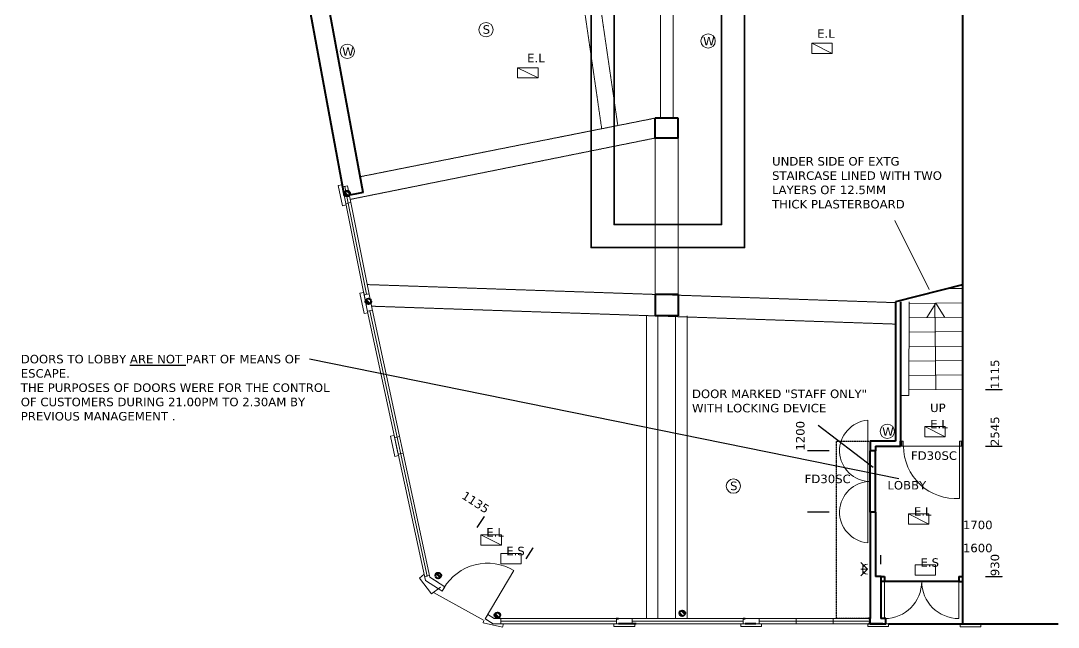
# Model space of a CAD drawing. Header units: millimetres. Extents: x -159872 to 386485, y -250577 to 158966.
# Drawn here: x 141339 to 161621, y 74841 to 86709 of the extents above; entities that cross this region are included whole.
import ezdxf

# ---------------------------------------------------------------- set-up
doc = ezdxf.new("R2010")
doc.units = ezdxf.units.MM
doc.header["$PDMODE"] = 1
doc.header["$PDSIZE"] = -2
doc.linetypes.add('ACAD_ISO10W100', pattern=[18, 12, -3, 0, -3])
doc.linetypes.add('VW-02 Medium Dashed', pattern=[3.527298, 2.469236, -1.058062])
doc.layers.get('0').update_dxf_attribs({"lineweight": 25})
for name, color, linetype, lineweight in [('20-TEXT', 7, 'Continuous', 25), ('Dimension', 7, 'Continuous', 5), ('LDS-equipment-kitchen equipment', 3, 'Continuous', 13), ('LDS-fire precautions-doors', 1, 'Continuous', 13), ('LDS-fire precautions-symbols', 1, 'Continuous', 13), ('LDS-services-lighting', 5, 'Continuous', 13), ('LDS-services-water', 4, 'Continuous', 18), ('LDS-struct-extg-ceiling beams', 252, 'ACAD_ISO10W100', 9), ('LDS-struct-extg-doors windows', 7, 'Continuous', 9), ('LDS-struct-extg-partitions', 107, 'Continuous', 35), ('LDS-struct-extg-stairs', 7, 'Continuous', 9), ('LDS-struct-extg-walls', 1, 'Continuous', 40), ('LDS-struct-extg-walls_Hatch', 7, 'Continuous', 5), ('LDS-text-1-50', 7, 'Continuous', 9)]:
    doc.layers.add(name, color=color, linetype=linetype, lineweight=lineweight)
doc.styles.add('Verdana', font='Verdana.ttf')
doc.dimstyles.new('Standard-1', dxfattribs={"dimtxt": 2.541058, "dimasz": 0.179834, "dimexe": 0.0036, "dimexo": 0.00125, "dimgap": 0, "dimtad": 0, "dimtih": 1, "dimtoh": 1, "dimdec": 0, "dimdsep": 46, "dimtxsty": 'Verdana', "dimblk": 'VW_FILLEDARROW', "dimblk1": 'VW_FILLEDARROW', "dimblk2": 'VW_FILLEDARROW', "dimcen": 0, "dimazin": 0, "dimtfac": 1, "dimtdec": 0, "dimtix": 1, "dimtofl": 0, "dimtmove": 0, "dimatfit": 0, "dimldrblk": 'VW_FILLEDARROW', "dimfxl": 1, "dimfrac": 2, "dimtolj": 1, "dimarcsym": 0})
pattern_1 = [(-45, (196204.894, -15923.375), (44.194174, 44.194174), [])]

# ---------------------------------------------------------------- blocks, each defined once
blk = doc.blocks.new('VW_FILLEDARROW')
at = {"color": 0, "linetype": 'Continuous', "lineweight": 20, "transparency": 16777216, "flags": 128}
blk.add_lwpolyline([(-1, 0), (0, 0), (-1, 0)], close=True, dxfattribs=at)
blk = doc.blocks.new('*D460')
at = {"layer": 'Defpoints', "color": 0}
for p in [(150263, 76794), (151357, 76396), (151217, 76179)]:
    blk.add_point(p, dxfattribs=at)
at = {"layer": 'Dimension', "color": 0, "lineweight": -2}
for p, q in [((150263, 76794), (150403, 77010)), ((150402, 77011), (150402, 77011)), ((151217, 76179), (151357, 76396)), ((151357, 76395), (151357, 76395))]:
    blk.add_line(p, q, dxfattribs=at)
at = {"layer": 'Dimension', "color": 0, "lineweight": -2, "xscale": 0.179833984375, "yscale": 0.179833984375, "zscale": 0.179833984375}
for p, rotation in [((150403, 77010), 327.1989352217147), ((151357, 76396), 147.1989352217148)]:
    blk.add_blockref('VW_FILLEDARROW', p, dxfattribs=dict(at, rotation=rotation))
at = {"layer": 'Dimension', "color": 0, "insert": (150231, 77287), "char_height": 166.3, "attachment_point": 5, "rotation": 327.1989, "style": 'Verdana'}
blk.add_mtext('\\A1;1135', dxfattribs=at)
blk = doc.blocks.new('*D461')
at = {"layer": 'Defpoints', "color": 0}
for p in [(157142, 78293), (156718, 77093), (157142, 77093)]:
    blk.add_point(p, dxfattribs=at)
at = {"layer": 'Dimension', "color": 0, "lineweight": -2}
for p, q in [((156718, 78294), (156718, 78294)), ((157142, 78293), (156718, 78293)), ((157142, 77093), (156718, 77093)), ((156718, 77093), (156718, 77093))]:
    blk.add_line(p, q, dxfattribs=at)
at = {"layer": 'Dimension', "color": 0, "lineweight": -2, "xscale": 0.179833984375, "yscale": 0.179833984375, "zscale": 0.179833984375}
for p, rotation in [((156718, 78293), 270), ((156718, 77093), 90)]:
    blk.add_blockref('VW_FILLEDARROW', p, dxfattribs=dict(at, rotation=rotation))
at = {"layer": 'Dimension', "color": 0, "insert": (156579, 78588), "char_height": 166.3, "attachment_point": 5, "rotation": 90, "style": 'Verdana'}
blk.add_mtext('\\A1;1200', dxfattribs=at)
blk = doc.blocks.new('*D462')
at = {"layer": 'Defpoints', "color": 0}
for p in [(160199, 75838), (160199, 74908), (160523, 74908)]:
    blk.add_point(p, dxfattribs=at)
at = {"layer": 'Dimension', "color": 0, "lineweight": -2}
for p, q in [((160199, 75838), (160523, 75838)), ((160523, 75838), (160523, 75838)), ((160199, 74908), (160523, 74908)), ((160523, 74908), (160523, 74908))]:
    blk.add_line(p, q, dxfattribs=at)
at = {"layer": 'Dimension', "color": 0, "lineweight": -2, "xscale": 0.179833984375, "yscale": 0.179833984375, "zscale": 0.179833984375}
for p, rotation in [((160523, 75838), 270), ((160523, 74908), 90)]:
    blk.add_blockref('VW_FILLEDARROW', p, dxfattribs=dict(at, rotation=rotation))
at = {"layer": 'Dimension', "color": 0, "insert": (160384, 76059), "char_height": 166.3, "attachment_point": 5, "rotation": 90, "style": 'Verdana'}
blk.add_mtext('\\A1;930', dxfattribs=at)
blk = doc.blocks.new('*D463')
at = {"layer": 'Defpoints', "color": 0}
for p in [(160199, 78382), (160199, 75838), (160523, 75838)]:
    blk.add_point(p, dxfattribs=at)
at = {"layer": 'Dimension', "color": 0, "lineweight": -2}
for p, q in [((160199, 78382), (160523, 78382)), ((160523, 78383), (160523, 78383)), ((160199, 75838), (160523, 75838)), ((160523, 75837), (160523, 75837))]:
    blk.add_line(p, q, dxfattribs=at)
at = {"layer": 'Dimension', "color": 0, "lineweight": -2, "xscale": 0.179833984375, "yscale": 0.179833984375, "zscale": 0.179833984375}
for p, rotation in [((160523, 78382), 270), ((160523, 75838), 90)]:
    blk.add_blockref('VW_FILLEDARROW', p, dxfattribs=dict(at, rotation=rotation))
at = {"layer": 'Dimension', "color": 0, "insert": (160384, 78677), "char_height": 166.3, "attachment_point": 5, "rotation": 90, "style": 'Verdana'}
blk.add_mtext('\\A1;2545', dxfattribs=at)
blk = doc.blocks.new('*D464')
at = {"layer": 'Defpoints', "color": 0}
for p in [(160199, 79497), (160199, 78382), (160523, 78382)]:
    blk.add_point(p, dxfattribs=at)
at = {"layer": 'Dimension', "color": 0, "lineweight": -2}
for p, q in [((160199, 79497), (160523, 79497)), ((160523, 79497), (160523, 79497)), ((160199, 78382), (160523, 78382)), ((160523, 78382), (160523, 78382))]:
    blk.add_line(p, q, dxfattribs=at)
at = {"layer": 'Dimension', "color": 0, "lineweight": -2, "xscale": 0.179833984375, "yscale": 0.179833984375, "zscale": 0.179833984375}
for p, rotation in [((160523, 79497), 270), ((160523, 78382), 90)]:
    blk.add_blockref('VW_FILLEDARROW', p, dxfattribs=dict(at, rotation=rotation))
at = {"layer": 'Dimension', "color": 0, "insert": (160384, 79791), "char_height": 166.3, "attachment_point": 5, "rotation": 90, "style": 'Verdana'}
blk.add_mtext('\\A1;1115', dxfattribs=at)
blk = doc.blocks.new('*D465')
at = {"layer": 'Defpoints', "color": 0}
for p in [(158052, 76704), (158052, 76274), (159752, 76274)]:
    blk.add_point(p, dxfattribs=at)
at = {"layer": 'Dimension', "color": 0, "lineweight": -2}
for p, q in [((158052, 76274), (158052, 76704)), ((158052, 76704), (158052, 76704)), ((159752, 76274), (159752, 76704)), ((159752, 76704), (159753, 76704))]:
    blk.add_line(p, q, dxfattribs=at)
at = {"layer": 'Dimension', "color": 0, "lineweight": -2, "xscale": 0.179833984375, "yscale": 0.179833984375, "zscale": 0.179833984375}
for p, rotation in [((158052, 76704), 6.43623027748404e-05), ((159752, 76704), 180.0000643623028)]:
    blk.add_blockref('VW_FILLEDARROW', p, dxfattribs=dict(at, rotation=rotation))
at = {"layer": 'Dimension', "color": 0, "insert": (160047, 76843), "char_height": 166.3, "attachment_point": 5, "rotation": 0.0001, "style": 'Verdana'}
blk.add_mtext('\\A1;1700', dxfattribs=at)
blk = doc.blocks.new('*D466')
at = {"layer": 'Defpoints', "color": 0}
for p in [(158152, 76252), (158152, 76079), (159752, 76079)]:
    blk.add_point(p, dxfattribs=at)
at = {"layer": 'Dimension', "color": 0, "lineweight": -2}
for p, q in [((158152, 76079), (158152, 76252)), ((158152, 76252), (158152, 76252)), ((159752, 76079), (159752, 76252)), ((159752, 76252), (159753, 76252))]:
    blk.add_line(p, q, dxfattribs=at)
at = {"layer": 'Dimension', "color": 0, "lineweight": -2, "xscale": 0.179833984375, "yscale": 0.179833984375, "zscale": 0.179833984375}
for p, rotation in [((158152, 76252), 6.436230264165412e-05), ((159752, 76252), 180.0000643623026)]:
    blk.add_blockref('VW_FILLEDARROW', p, dxfattribs=dict(at, rotation=rotation))
at = {"layer": 'Dimension', "color": 0, "insert": (160047, 76391), "char_height": 166.3, "attachment_point": 5, "rotation": 0.0001, "style": 'Verdana'}
blk.add_mtext('\\A1;1600', dxfattribs=at)

msp = doc.modelspace()

# ---------------------------------------------------------------- hatches: boundary and pattern name
at = {"layer": 'LDS-struct-extg-walls_Hatch', "linetype": 'Continuous', "lineweight": 50}
h = msp.add_hatch(dxfattribs=at)
h.set_pattern_fill('ANSI31_3', color=5, style=0, pattern_type=2)
h.set_pattern_definition(pattern_1)
edge = h.paths.add_edge_path()
edge.add_line((147739.63652, 83379.92603), (147679.82457, 83367.87338))
edge.add_arc((147718.77063, 83329.03777), 55, 135.081369345, 180)
edge.add_arc((147718.77063, 83329.03777), 55, 180, 271.833873079)
edge.add_line((147720.53072, 83274.06594), (147738.43805, 83277.67443))
edge.add_arc((147718.77063, 83329.03777), 55, 290.952224104, 360)
edge.add_arc((147718.77063, 83329.03777), 55, 0, 67.704727838)
h = msp.add_hatch(dxfattribs=at)
h.set_pattern_fill('ANSI31_3', color=5, style=0, pattern_type=2)
h.set_pattern_definition(pattern_1)
edge = h.paths.add_edge_path()
edge.add_arc((148134.28017, 81218.40499), 55, 47.095874663, 180)
edge.add_arc((148134.28017, 81218.40499), 55, 180, 257.84511126)
edge.add_arc((148134.28017, 81218.40499), 55, 257.84511126, 335.690222519)
edge.add_line((148184.40349, 81195.76314), (148171.72272, 81258.69215))
h = msp.add_hatch(dxfattribs=at)
h.set_pattern_fill('ANSI31_3', color=5, style=0, pattern_type=2)
h.set_pattern_definition(pattern_1)
edge = h.paths.add_edge_path()
edge.add_arc((149501.88274, 75852.7032), 55, 0, 90)
edge.add_arc((149501.88274, 75852.7032), 55, 90, 180)
edge.add_arc((149501.88274, 75852.7032), 55, 180, 270)
edge.add_arc((149501.88274, 75852.7032), 55, 270, 360)
h = msp.add_hatch(dxfattribs=at)
h.set_pattern_fill('ANSI31_3', color=5, style=0, pattern_type=2)
h.set_pattern_definition(pattern_1)
edge = h.paths.add_edge_path()
edge.add_arc((150656.34437, 75076.46605), 55, 180, 270)
edge.add_arc((150656.34437, 75076.46605), 55, 270, 360)
edge.add_arc((150656.34437, 75076.46605), 55, 0, 90)
edge.add_arc((150656.34437, 75076.46605), 55, 90, 180)
h = msp.add_hatch(dxfattribs=at)
h.set_pattern_fill('ANSI31_3', color=5, style=0, pattern_type=2)
h.set_pattern_definition(pattern_1)
edge = h.paths.add_edge_path()
edge.add_arc((154271.8271, 75114.70278), 55, 0, 90)
edge.add_arc((154271.8271, 75114.70278), 55, 90, 180)
edge.add_arc((154271.8271, 75114.70278), 55, 180, 270)
edge.add_arc((154271.8271, 75114.70278), 55, 270, 360)

# ---------------------------------------------------------------- linework, layer by layer
at = {"layer": '20-TEXT', "linetype": 'Continuous'}
msp.add_line((146984.32872, 80094.83016), (158504.7828, 77750.09075), dxfattribs=at)
at = {"layer": '20-TEXT'}
msp.add_line((156925.18558, 78793.17761), (158004.09075, 77977.20664), dxfattribs=at)
at = {"layer": 'Dimension'}
for p, q in [((157900.48663, 76495.22895), (157900.48663, 78891.74521)), ((158534.28022, 78383.44052), (159752.17046, 78383.44052)), ((158559.8945, 78483.44052), (158534.52725, 78483.90547)), ((159723.442, 78483.44052), (159752.17046, 78483.44052))]:
    msp.add_line(p, q, dxfattribs=at)
at = {"layer": 'LDS-fire precautions-symbols'}
for p, q in [((156802.63723, 86069.69137), (156802.63723, 86269.69137)), ((156802.63723, 86269.69137), (157202.63723, 86269.69137)), ((156802.63723, 86269.69137), (157202.63723, 86069.69137)), ((157202.63723, 86069.69137), (157202.63723, 86269.69137)), ((156802.63723, 86069.69137), (157202.63723, 86069.69137)), ((151053.05845, 85590.80048), (151053.05845, 85790.80048)), ((151053.05845, 85790.80048), (151453.05845, 85790.80048)), ((151053.05845, 85790.80048), (151453.05845, 85590.80048)), ((151453.05845, 85590.80048), (151453.05845, 85790.80048)), ((151053.05845, 85590.80048), (151453.05845, 85590.80048)), ((159011.58945, 78567.42028), (159011.58945, 78767.42028)), ((159011.58945, 78767.42028), (159411.58945, 78767.42028)), ((159011.58945, 78767.42028), (159411.58945, 78567.42028)), ((159411.58945, 78567.42028), (159411.58945, 78767.42028)), ((159011.58945, 78567.42028), (159411.58945, 78567.42028)), ((158694.09128, 76858.91662), (158694.09128, 77058.91662)), ((158694.09128, 77058.91662), (159094.09128, 77058.91662)), ((158694.09128, 77058.91662), (159094.09128, 76858.91662)), ((159094.09128, 76858.91662), (159094.09128, 77058.91662)), ((158694.09128, 76858.91662), (159094.09128, 76858.91662)), ((150334.36197, 76448.34024), (150334.36197, 76648.34024)), ((150334.36197, 76648.34024), (150734.36197, 76648.34024)), ((150334.36197, 76648.34024), (150734.36197, 76448.34024)), ((150734.36197, 76448.34024), (150734.36197, 76648.34024)), ((150334.36197, 76448.34024), (150734.36197, 76448.34024)), ((150724.92439, 76084.79866), (150724.92439, 76284.79866)), ((150724.92439, 76284.79866), (151124.92439, 76284.79866)), ((151124.92439, 76084.79866), (151124.92439, 76284.79866)), ((150724.92439, 76084.79866), (151124.92439, 76084.79866)), ((158822.71684, 75860.21055), (158822.71684, 76060.21055)), ((158822.71684, 76060.21055), (159222.71684, 76060.21055)), ((159222.71684, 75860.21055), (159222.71684, 76060.21055)), ((158822.71684, 75860.21055), (159222.71684, 75860.21055))]:
    msp.add_line(p, q, dxfattribs=at)
for centre in [(150434.74888, 86533.90527), (155270.5123, 77604.02009)]:
    msp.add_circle(centre, 140, dxfattribs=at)
at = {"layer": 'LDS-services-lighting'}
for p, q in [((157893.76024, 75977.94733), (157761.52354, 76110.18403)), ((157797.8396, 75877.94733), (157797.8396, 76077.94733)), ((157893.76024, 75977.94733), (157761.52354, 75977.94733)), ((157893.76024, 75977.94733), (157761.52354, 75845.71063)), ((157946.17259, 75737.42057), (157946.1726, 75737.42057))]:
    msp.add_line(p, q, dxfattribs=at)
msp.add_arc((157893.76024, 75977.94733), 100, 90, 270, dxfattribs=at)
at = {"layer": 'LDS-services-water'}
for centre in [(154776.84325, 86313.29929), (147722.42265, 86110.85823), (158278.60356, 78675.1278)]:
    msp.add_circle(centre, 140, dxfattribs=at)
at = {"layer": 'LDS-struct-extg-ceiling beams'}
for p, q in [((151480.88835, 92968.3058), (152696.22453, 84595.98256)), ((151826.37516, 92815.83453), (153010.50669, 84658.47688)), ((154092.2382, 84803.98009), (154092.2382, 89677.92824)), ((153842.2382, 84803.98009), (153842.2382, 89572.06759)), ((153742.2382, 84803.98009), (147982.30873, 83658.63074)), ((153742.2382, 84413.98009), (147777.91641, 83212.9775)), ((153742.2382, 81353.98009), (153742.2382, 84413.98009)), ((154192.2382, 81338.58181), (154192.2382, 84413.98009)), ((158437.17046, 81193.32707), (148113.71085, 81546.57922)), ((158437.17046, 80773.32707), (148198.93231, 81123.66308)), ((153568.63014, 80933.98009), (153568.63014, 75012.92824)), ((153793.63014, 80933.98009), (153793.63014, 75012.92824)), ((154140.84627, 80933.98009), (154140.84627, 75012.92824)), ((154365.84627, 80933.98009), (154365.84627, 75012.92824))]:
    msp.add_line(p, q, dxfattribs=at)
at = {"layer": 'LDS-struct-extg-doors windows'}
for p, q in [((159752.17046, 85771.62776), (159752.17046, 83565.95003)), ((147618.62381, 83500.53286), (147544.10536, 83484.92528)), ((147629.05361, 83089.95718), (147544.10536, 83484.92528)), ((147724.64507, 83477.33944), (147627.13933, 83457.875)), ((148112.7798, 81045.01175), (147630.96319, 83458.63833)), ((148100.5458, 81358.81756), (147675.61655, 83467.55219)), ((148210.54418, 81066.03854), (147724.64507, 83477.33944)), ((147692.24341, 83133.32169), (147790.00779, 83154.34849)), ((147698.36395, 83104.86419), (147629.05361, 83089.95718)), ((148043.55306, 81391.79823), (147969.03461, 81376.19064)), ((148053.98286, 80981.22255), (147969.03461, 81376.19064)), ((148112.7798, 81045.01175), (148043.55306, 81391.79823)), ((148149.57432, 81368.60481), (148052.06857, 81349.14037)), ((159226.5135, 81183.86012), (159052.84218, 80900.08661)), ((159227.79395, 79491.37703), (159209.69504, 81183.68025)), ((159226.5135, 81183.86012), (159400.61401, 80900.34972)), ((148123.29319, 80996.12956), (148053.98286, 80981.22255)), ((149249.63152, 75759.20374), (148112.7798, 81045.01175)), ((148117.17266, 81024.58706), (148214.93704, 81045.61386)), ((149282.81693, 75842.69953), (148166.05485, 81035.10046)), ((149338.67324, 75820.78668), (148210.26764, 81067.32428)), ((157900.48663, 76495.22895), (157900.48663, 78891.74521)), ((148642.06652, 78596.5436), (148567.54807, 78580.93602)), ((148652.49632, 78185.96793), (148567.54807, 78580.93602)), ((148711.29326, 78249.75712), (148642.06652, 78596.5436)), ((148748.08778, 78573.35018), (148650.58204, 78553.88574)), ((158559.8945, 78483.44052), (158559.8945, 78383.44052)), ((158559.8945, 78483.44052), (158591.8945, 78483.44052)), ((158559.8945, 78383.44052), (158591.8945, 78383.44052)), ((158591.8945, 78483.44052), (158591.8945, 78383.44052)), ((159691.442, 78483.44052), (159691.442, 78383.44052)), ((159723.442, 78483.44052), (159691.442, 78483.44052)), ((159723.442, 78383.44052), (159691.442, 78383.44052)), ((159691.442, 78383.44052), (159691.442, 77359.75457)), ((159723.442, 78483.44052), (159723.442, 78383.44052)), ((148721.80666, 78200.87493), (148652.49632, 78185.96793)), ((148715.68612, 78229.33243), (148813.4505, 78250.35923)), ((149133.50599, 75802.9938), (149223.42134, 75881.06833)), ((149233.93474, 75832.18614), (149331.69912, 75853.21293)), ((150414.95223, 75008.17362), (150978.21781, 75953.01853)), ((149133.50599, 75802.9938), (149367.25544, 75492.84826)), ((149282.81382, 75842.71399), (149233.93163, 75832.20059)), ((149505.16568, 75594.51616), (149249.63152, 75759.20374)), ((149338.67324, 75820.78668), (149628.56865, 75633.95383)), ((149489.82393, 75723.37253), (149338.67324, 75820.78668)), ((158227.3718, 75737.42057), (158227.3718, 75012.52124)), ((159677.17046, 75737.42057), (159677.17046, 75012.52124)), ((149367.25544, 75492.84826), (149547.90415, 75626.0231)), ((150395.90881, 74977.01357), (149406.99488, 75522.14431)), ((149431.46194, 75642.01701), (149519.76005, 75585.11033)), ((149574.39619, 75549.89823), (149519.76005, 75585.11033)), ((149574.39619, 75549.89823), (149628.56865, 75633.95383)), ((150414.95223, 75008.17362), (150469.12469, 75092.22923)), ((150592.17046, 75012.92824), (150469.12469, 75092.22923)), ((150376.86599, 74926.21758), (150383.97493, 74959.66254)), ((150755.87009, 74841.45349), (150376.86599, 74926.21758)), ((150414.95223, 75008.17362), (150469.58837, 74972.96152)), ((150570.49595, 74907.92824), (150421.38222, 75004.0296)), ((150469.58837, 74972.96152), (150553.68181, 74918.76468)), ((150592.17046, 75012.92824), (150561.59971, 75032.63059)), ((152112.17046, 74907.92824), (150570.49595, 74907.92824)), ((157946.17259, 75012.92824), (150592.17046, 75012.92824)), ((150725.64967, 74907.92824), (150725.64967, 75012.92824)), ((152983.32851, 74962.92824), (150725.64967, 74962.92824)), ((150755.87009, 74841.45349), (150775.64967, 74907.92824)), ((158302.82029, 74907.92824), (152112.17046, 74907.92824)), ((152933.32851, 74857.92824), (152933.32851, 74907.92824)), ((153341.36023, 74857.92824), (152933.32851, 74857.92824)), ((152983.32851, 74907.92824), (152983.32851, 75012.92824)), ((153291.36023, 74907.92824), (153291.36023, 75012.92824)), ((155464.32851, 74962.92824), (153291.36023, 74962.92824)), ((153341.36023, 74857.92824), (153341.36023, 74907.92824)), ((155414.32851, 74857.92824), (155414.32851, 74907.92824)), ((155822.36023, 74857.92824), (155414.32851, 74857.92824)), ((155464.32851, 74907.92824), (155464.32851, 75012.92824)), ((155772.36023, 74907.92824), (155772.36023, 75012.92824)), ((157946.17259, 74962.92824), (155772.36023, 74962.92824)), ((155822.36023, 74857.92824), (155822.36023, 74907.92824)), ((156496.83926, 74907.92824), (156496.83926, 75012.92824)), ((157221.50593, 74907.92824), (157221.50593, 75012.92824)), ((157896.17259, 74857.92824), (157896.17259, 74907.92824)), ((158302.82029, 74857.92824), (157896.17259, 74857.92824)), ((158302.82029, 74857.92824), (158302.82029, 74907.92824)), ((159705.55, 74913.07198), (159705.55, 74852.92824)), ((159705.55, 74852.92824), (160105.55, 74852.92824)), ((160105.55, 74913.07198), (160105.55, 74852.92824))]:
    msp.add_line(p, q, dxfattribs=at)
for centre, radius, start, end in [((157946.17259, 78293.48708), 600, 94.366914408, 270), ((159622.57195, 78383.44052), 1026, 180, 273.848862378), ((157946.17259, 77093.48708), 600, 90, 265.633085592), ((150466.15819, 75094.06862), 1000, 59.198882588, 149.19888259), ((158227.3718, 75737.42057), 724.89933, 270, 0), ((159677.17046, 75737.42057), 724.89933, 180, 270)]:
    msp.add_arc(centre, radius, start, end, dxfattribs=at)
at = {"layer": 'LDS-struct-extg-partitions', "flags": 128}
for points in [[(152488.04149, 91015.19806), (155488.38556, 91015.19806), (155488.38556, 82271.13711), (152488.04149, 82271.13711)], [(152938.04149, 90565.19806), (155038.38556, 90565.19806), (155038.38556, 82721.08943), (152938.04149, 82721.08943)]]:
    msp.add_lwpolyline(points, close=True, dxfattribs=at)
at = {"layer": 'LDS-struct-extg-stairs'}
for p, q in [((159456.39904, 81468.23483), (159746.14106, 81471.33357)), ((158703.15524, 79379.13443), (158707.65199, 81207.92826)), ((158703.87125, 81178.27055), (159749.15576, 81189.44969)), ((158706.88595, 80896.38667), (159752.17046, 80907.56581)), ((158706.19274, 80614.46313), (159752.17046, 80625.64969)), ((158705.49953, 80332.5396), (159752.17046, 80343.73357)), ((158704.80632, 80050.61606), (159752.17046, 80061.81745)), ((158704.11311, 79768.69253), (159752.17046, 79779.90133)), ((158703.15524, 79379.13443), (158534.52725, 79379.13443)), ((158703.41744, 79485.76891), (159752.17046, 79496.98515))]:
    msp.add_line(p, q, dxfattribs=at)
at = {"layer": 'LDS-struct-extg-walls'}
for p, q in [((147667.8926, 83274.44061), (146151.74819, 91488.22496)), ((148035.38013, 83348.49269), (146604.82226, 91098.6079)), ((159752.17046, 88122.92824), (159752.17046, 83682.92824)), ((153742.2382, 84413.98009), (153742.2382, 84803.98009)), ((154192.2382, 84803.98009), (153742.2382, 84803.98009)), ((154192.2382, 84413.98009), (154192.2382, 84803.98009)), ((154192.2382, 84413.98009), (153742.2382, 84413.98009)), ((159752.17046, 83682.92824), (159752.17046, 74907.92824)), ((148035.38013, 83348.49269), (147667.8926, 83274.44061)), ((159752.17046, 81543.77357), (158437.17046, 81207.92826)), ((153742.2382, 81353.98009), (153742.2382, 80933.98009)), ((154192.2382, 81353.98009), (153742.2382, 81353.98009)), ((154192.2382, 81353.98009), (153742.2382, 81353.98009)), ((153742.2382, 81353.98009), (153742.2382, 80933.98009)), ((154192.2382, 81353.98009), (154192.2382, 80933.98009)), ((158437.17046, 81207.92826), (158437.17046, 79315.69849)), ((158534.52725, 81207.92826), (158534.52725, 79315.69849)), ((154192.2382, 80933.98009), (153742.2382, 80933.98009)), ((158437.17046, 79315.69849), (158437.17046, 78483.44052)), ((158534.52725, 79315.69849), (158534.52725, 78483.90547)), ((158437.17046, 78483.44052), (157946.17259, 78483.44052)), ((157946.17259, 78483.44052), (157946.17259, 78293.48708)), ((158046.17259, 78293.48708), (157946.17259, 78293.48708)), ((157946.17259, 77093.48708), (157946.17259, 78293.48708)), ((158046.17259, 78383.44052), (158046.17259, 78293.48708)), ((158046.17259, 78383.44052), (158534.28022, 78383.44052)), ((158046.17259, 77093.48708), (158046.17259, 78293.48708)), ((158534.28022, 78383.44052), (158534.52725, 78483.90547)), ((158534.52725, 78483.90547), (158534.52726, 78483.90546)), ((157946.17259, 77093.48708), (157946.17259, 75737.42057)), ((158046.17259, 77093.48708), (157946.17259, 77093.48708)), ((158046.17259, 77093.48708), (158046.17259, 75836.55057)), ((157946.17259, 75737.42057), (157946.17259, 75012.92824)), ((158161.3718, 75836.55057), (158046.17259, 75836.55057)), ((158152.3718, 75836.55057), (158152.3718, 75012.92824)), ((158152.3718, 75836.55057), (158227.3718, 75836.55057)), ((158227.3718, 75737.42057), (158152.3718, 75737.42057)), ((158227.3718, 75836.55057), (158227.3718, 75737.42057)), ((159677.17046, 75737.42057), (158227.3718, 75737.42057)), ((159677.17046, 75836.55057), (159752.17046, 75836.55057)), ((159677.17046, 75836.55057), (159677.17046, 75737.42057)), ((159677.17046, 75737.42057), (159752.17046, 75737.42057)), ((152981.85964, 75012.92824), (153021.85964, 75012.92824)), ((153372.98069, 74907.92824), (153021.85964, 74907.92824)), ((155462.85964, 75012.92824), (155502.85964, 75012.92824)), ((155708.98069, 74907.92824), (155502.85964, 74907.92824)), ((157946.17259, 75012.92824), (157914.08396, 75012.92824)), ((158189.44075, 74907.92824), (157914.08396, 74907.92824)), ((157946.17259, 74907.92824), (157946.17259, 75012.92824)), ((157946.17259, 74907.92824), (158252.82029, 74907.92824)), ((158252.17046, 75012.92824), (158152.3718, 75012.92824)), ((158252.82029, 74907.92824), (158252.82029, 75012.92824)), ((158302.82029, 74907.92824), (159752.17046, 74907.92824)), ((159752.17046, 74907.92824), (161620.82469, 74907.92824))]:
    msp.add_line(p, q, dxfattribs=at)
at = {"layer": 'LDS-struct-extg-walls', "linetype": 'VW-02 Medium Dashed', "lineweight": 25, "flags": 128}
msp.add_lwpolyline([(157283.17046, 78483.44052), (157946.17259, 78483.44052), (157946.17259, 75012.92824), (157283.17046, 75012.92824)], close=True, dxfattribs=at)
at = {"layer": 'LDS-struct-extg-walls'}
for centre in [(147718.77063, 83329.03777), (148134.28017, 81218.40499), (149501.88274, 75852.7032), (150656.34437, 75076.46605), (154271.8271, 75114.70278)]:
    msp.add_circle(centre, 55, dxfattribs=at)
at = {"layer": 'LDS-text-1-50'}
msp.add_line((158428.17824, 82800.59633), (159095.63513, 81452.46041), dxfattribs=at)

# ---------------------------------------------------------------- texts
at = {"layer": '20-TEXT', "attachment_point": 1, "line_spacing_factor": 1.008235, "style": 'Verdana'}
for s, insert, char_height, width in [('DOORS TO LOBBY {\\LARE NOT} PART OF MEANS OF ESCAPE.\\PTHE PURPOSES OF DOORS WERE FOR THE CONTROL OF CUSTOMERS DURING 21.00PM TO 2.30AM BY PREVIOUS MANAGEMENT .', (141340, 80171.78502), 166.30624277, 6083.3406248), ('DOOR MARKED "STAFF ONLY" WITH LOCKING DEVICE', (154460.6775, 79492.49541), 166.3062428, 3449.6852482)]:
    msp.add_mtext(s, dxfattribs=dict(at, insert=insert, char_height=char_height, width=width))
at = {"layer": 'LDS-equipment-kitchen equipment', "attachment_point": 1, "line_spacing_factor": 1.008235, "style": 'Verdana'}
for s, insert, char_height, width in [('{\\C2;UP}', (159115.82278, 79218.64329), 166.306243, 642.8571429), ('{\\C2;LOBBY}', (158280.24116, 77703.91139), 166.3062428, 2014.2857143)]:
    msp.add_mtext(s, dxfattribs=dict(at, insert=insert, char_height=char_height, width=width))
at = {"layer": 'LDS-fire precautions-doors', "char_height": 166.306243, "attachment_point": 1, "line_spacing_factor": 1.008235, "style": 'Verdana'}
for insert in [(158741.3684, 78283.9491), (156663.08187, 77828.09577)]:
    msp.add_mtext('FD30SC', dxfattribs=dict(at, insert=insert))
at = {"layer": 'LDS-fire precautions-symbols', "attachment_point": 1, "line_spacing_factor": 1.008235, "style": 'Verdana'}
for s, insert, char_height, width in [('S', (150369.06693, 86621.13484), 166.30624, 200), ('E.L', (156907.84215, 86541.24013), 166.306243, 366.0714286), ('E.L', (151238.61369, 86062.34924), 166.306243, 366.0714286), ('E.L', (159116.79437, 78899.79821), 166.306243, 366.0714286), ('S', (155204.83035, 77691.24966), 166.30624, 200), ('E.L', (158799.2962, 77191.29454), 166.306243, 366.0714286), ('E.L', (150439.56689, 76780.71816), 166.306243, 366.0714286), ('E.S', (150830.12932, 76416.03444), 166.306243, 375), ('E.S', (158927.92176, 76191.44633), 166.306243, 375)]:
    msp.add_mtext(s, dxfattribs=dict(at, insert=insert, char_height=char_height, width=width))
at = {"layer": 'LDS-services-water', "char_height": 166.30624, "width": 285.7142857, "attachment_point": 1, "line_spacing_factor": 1.008235, "style": 'Verdana'}
for insert in [(154677.62254, 86392.03874), (147623.20193, 86189.59768), (158179.38285, 78753.86725)]:
    msp.add_mtext('W', dxfattribs=dict(at, insert=insert))
at = {"layer": 'LDS-text-1-50', "color": 7, "insert": (156026.17261, 84042.00631), "char_height": 166.3062428, "width": 3392.8606023, "attachment_point": 1, "line_spacing_factor": 1.008235, "style": 'Verdana'}
msp.add_mtext('UNDER SIDE OF EXTG STAIRCASE LINED WITH TWO LAYERS OF 12.5MM\\PTHICK PLASTERBOARD', dxfattribs=at)

# ---------------------------------------------------------------- dimensions: what is measured, and where the dimension line sits
at = {"layer": 'Dimension'}
for base, p1, p2, angle, override, picture, middle in [((160523.4493, 78382.44052), (160199.41519, 79496.98515), (160199.41519, 78382.44052), 270, {"dimtxt": 166.306243, "dimgap": 2.91379e-11, "dimtad": 1, "dimtih": 0, "dimtoh": 0, "dimpost": '<>', "dimtxsty": 'Verdana', "dimtix": 0, "dimtmove": 2}, '*D464', (160384.27846, 79791.33619)), ((160523.4493, 75837.55057), (160199.41519, 78382.44052), (160199.41519, 75837.55057), 270, {"dimtxt": 166.306243, "dimgap": 2.93508e-11, "dimtad": 1, "dimtih": 0, "dimtoh": 0, "dimpost": '<>', "dimtxsty": 'Verdana', "dimtix": 0, "dimtmove": 2}, '*D463', (160384.27846, 78676.792)), ((156717.71579, 77093.48708), (157142.0622, 78293.48708), (157142.0622, 77093.48708), 270, {"dimtxt": 166.306243, "dimgap": 2.91927e-11, "dimtad": 1, "dimtih": 0, "dimtoh": 0, "dimdec": 4, "dimpost": '<>', "dimtxsty": 'Verdana', "dimtix": 0, "dimtmove": 2}, '*D461', (156578.54495, 78587.7969)), ((151356.67555, 76395.59096), (150263.1989, 76794.07593), (151217.22812, 76179.21973), 327.198935222, {"dimtxt": 166.306243, "dimgap": 1.35124e-11, "dimtad": 1, "dimtih": 0, "dimtoh": 0, "dimpost": '<>', "dimtxsty": 'Verdana', "dimtix": 0, "dimtmove": 2}, '*D460', (150230.61887, 77286.88446)), ((158052.17211, 76703.73697), (159752.17046, 76274.12778), (158052.17259, 76274.12778), 0.000064362, {"dimtxt": 166.306243, "dimgap": 2.95281e-11, "dimtad": 1, "dimtih": 0, "dimtoh": 0, "dimpost": '<>', "dimtxsty": 'Verdana', "dimtix": 0, "dimtmove": 2}, '*D465', (160046.65412, 76842.91005)), ((158152.3716, 76251.65968), (159752.17046, 76078.92777), (158152.3718, 76078.92777), 0.000064362, {"dimtxt": 166.306243, "dimgap": 2.27358e-11, "dimtad": 1, "dimtih": 0, "dimtoh": 0, "dimpost": '<>', "dimtxsty": 'Verdana', "dimtix": 0, "dimtmove": 2}, '*D466', (160046.5216, 76390.83264)), ((160523.4493, 74907.92824), (160199.41519, 75837.55057), (160199.41519, 74907.92824), 270, {"dimtxt": 166.306243, "dimgap": 2.90832e-11, "dimtad": 1, "dimtih": 0, "dimtoh": 0, "dimpost": '<>', "dimtxsty": 'Verdana', "dimtix": 0, "dimtmove": 2}, '*D462', (160384.27846, 76059.01298))]:
    dim = msp.add_linear_dim(base=base, p1=p1, p2=p2, angle=angle, dimstyle='Standard-1', override=override, dxfattribs=at)
    dim.commit()
    dim.dimension.update_dxf_attribs({"geometry": picture, "text_midpoint": middle, "dimtype": 160})

doc.saveas('drawing.dxf')
